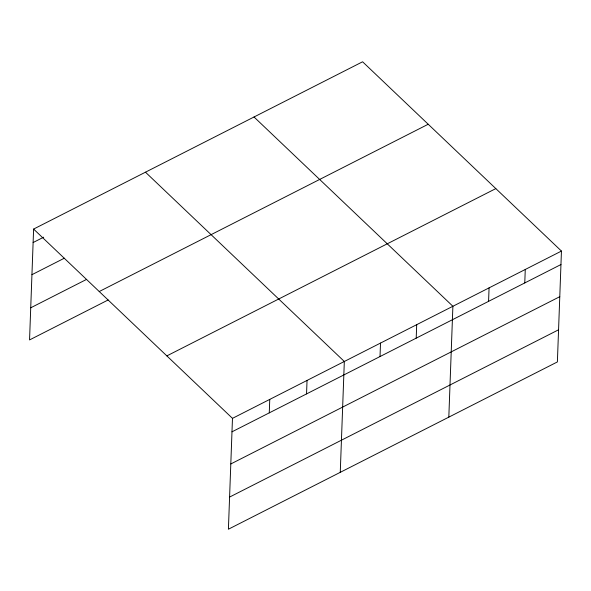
<?xml version="1.0" encoding="UTF-8"?>
<svg xmlns="http://www.w3.org/2000/svg" width="591" height="591" viewBox="0 0 591 591"><rect width="100%" height="100%" fill="white"/><g stroke="black" fill="none" stroke-linecap="round" stroke-linejoin="round"><path stroke-width="0.89" d="M33.613 229.072L232.477 418.354L228.407 529.218L557.387 361.928L561.45 251.072L362.593 61.782L33.613 229.072L29.55 339.928L108.168 299.955M269.267 412.865L269.762 399.398M306.552 393.909L307.039 380.434M340.261 472.342L344.324 361.478L145.467 172.188M380.02 356.55L380.515 343.075M416.204 338.148L416.699 324.673M448.82 417.135L452.891 306.271L254.027 116.988M488.58 301.344L489.075 287.869M524.771 282.941L525.266 269.466M33.118 242.539L43.66 237.183M31.944 274.682L64.36 258.193M30.732 307.793L86.655 279.351M99.236 291.533L428.216 124.243M166.854 355.893L495.827 188.603M232.477 418.354L561.45 251.072M231.982 431.829L560.955 264.539M230.8 463.965L559.78 296.682M229.589 497.075L558.561 329.793"/></g></svg>
